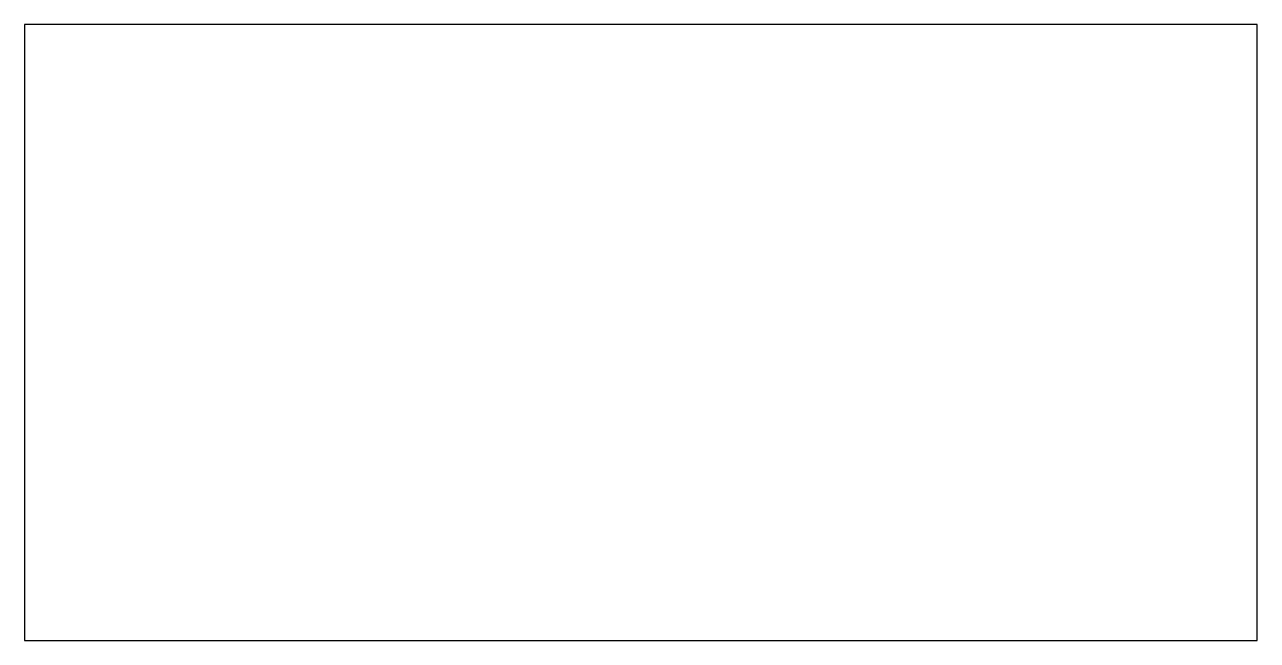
# Model space of a CAD drawing. Extents: x -19 to 297, y 0 to 420.
# Drawn here: x 79.706 to 82.206, y 217.627 to 218.877 of the extents above; entities that cross this region are included whole.
import ezdxf

# ---------------------------------------------------------------- set-up
doc = ezdxf.new("R2010")
doc.units = 0
doc.header["$MEASUREMENT"] = 0
doc.linetypes.add('K5LT_BASIC', pattern=[0])
doc.layers.add('Системный слой', color=7, linetype='Continuous')

# ---------------------------------------------------------------- blocks, each defined once
blk = doc.blocks.new('*U')
at = {"layer": 'Системный слой', "color": 5, "linetype": 'K5LT_BASIC'}
for p, q in [((82.2057, 218.8766), (79.7057, 218.8766)), ((79.7057, 218.8766), (79.7057, 217.6266)), ((82.2057, 217.6266), (82.2057, 218.8766)), ((79.7057, 217.6266), (82.2057, 217.6266))]:
    blk.add_line(p, q, dxfattribs=at)

msp = doc.modelspace()

# ---------------------------------------------------------------- block references
at = {"layer": 'Системный слой'}
msp.add_blockref('*U', (0, 0), dxfattribs=at)
msp.add_blockref('*U', (0, 0), dxfattribs=at)
msp.add_blockref('*U', (0, 0), dxfattribs=at)
msp.add_blockref('*U', (0, 0), dxfattribs=at)
msp.add_blockref('*U', (0, 0), dxfattribs=at)
msp.add_blockref('*U', (0, 0), dxfattribs=at)
msp.add_blockref('*U', (0, 0), dxfattribs=at)
msp.add_blockref('*U', (0, 0), dxfattribs=at)
msp.add_blockref('*U', (0, 0), dxfattribs=at)
msp.add_blockref('*U', (0, 0), dxfattribs=at)
msp.add_blockref('*U', (0, 0), dxfattribs=at)
msp.add_blockref('*U', (0, 0), dxfattribs=at)
msp.add_blockref('*U', (0, 0), dxfattribs=at)
msp.add_blockref('*U', (0, 0), dxfattribs=at)
msp.add_blockref('*U', (0, 0), dxfattribs=at)
msp.add_blockref('*U', (0, 0), dxfattribs=at)
msp.add_blockref('*U', (0, 0), dxfattribs=at)
msp.add_blockref('*U', (0, 0), dxfattribs=at)
msp.add_blockref('*U', (0, 0), dxfattribs=at)
msp.add_blockref('*U', (0, 0), dxfattribs=at)
msp.add_blockref('*U', (0, 0), dxfattribs=at)
msp.add_blockref('*U', (0, 0), dxfattribs=at)
msp.add_blockref('*U', (0, 0), dxfattribs=at)
msp.add_blockref('*U', (0, 0), dxfattribs=at)
msp.add_blockref('*U', (0, 0), dxfattribs=at)
msp.add_blockref('*U', (0, 0), dxfattribs=at)
msp.add_blockref('*U', (0, 0), dxfattribs=at)
msp.add_blockref('*U', (0, 0), dxfattribs=at)
msp.add_blockref('*U', (0, 0), dxfattribs=at)
msp.add_blockref('*U', (0, 0), dxfattribs=at)
msp.add_blockref('*U', (0, 0), dxfattribs=at)
msp.add_blockref('*U', (0, 0), dxfattribs=at)
msp.add_blockref('*U', (0, 0), dxfattribs=at)
msp.add_blockref('*U', (0, 0), dxfattribs=at)
msp.add_blockref('*U', (0, 0), dxfattribs=at)
msp.add_blockref('*U', (0, 0), dxfattribs=at)
msp.add_blockref('*U', (0, 0), dxfattribs=at)
msp.add_blockref('*U', (0, 0), dxfattribs=at)
msp.add_blockref('*U', (0, 0), dxfattribs=at)
msp.add_blockref('*U', (0, 0), dxfattribs=at)
msp.add_blockref('*U', (0, 0), dxfattribs=at)
msp.add_blockref('*U', (0, 0), dxfattribs=at)
msp.add_blockref('*U', (0, 0), dxfattribs=at)
msp.add_blockref('*U', (0, 0), dxfattribs=at)
msp.add_blockref('*U', (0, 0), dxfattribs=at)
msp.add_blockref('*U', (0, 0), dxfattribs=at)
msp.add_blockref('*U', (0, 0), dxfattribs=at)
msp.add_blockref('*U', (0, 0), dxfattribs=at)
msp.add_blockref('*U', (0, 0), dxfattribs=at)
msp.add_blockref('*U', (0, 0), dxfattribs=at)
msp.add_blockref('*U', (0, 0), dxfattribs=at)
msp.add_blockref('*U', (0, 0), dxfattribs=at)
msp.add_blockref('*U', (0, 0), dxfattribs=at)
msp.add_blockref('*U', (0, 0), dxfattribs=at)
msp.add_blockref('*U', (0, 0), dxfattribs=at)
msp.add_blockref('*U', (0, 0), dxfattribs=at)
msp.add_blockref('*U', (0, 0), dxfattribs=at)
msp.add_blockref('*U', (0, 0), dxfattribs=at)
msp.add_blockref('*U', (0, 0), dxfattribs=at)
msp.add_blockref('*U', (0, 0), dxfattribs=at)
msp.add_blockref('*U', (0, 0), dxfattribs=at)
msp.add_blockref('*U', (0, 0), dxfattribs=at)
msp.add_blockref('*U', (0, 0), dxfattribs=at)
msp.add_blockref('*U', (0, 0), dxfattribs=at)
msp.add_blockref('*U', (0, 0), dxfattribs=at)
msp.add_blockref('*U', (0, 0), dxfattribs=at)
msp.add_blockref('*U', (0, 0), dxfattribs=at)
msp.add_blockref('*U', (0, 0), dxfattribs=at)
msp.add_blockref('*U', (0, 0), dxfattribs=at)
msp.add_blockref('*U', (0, 0), dxfattribs=at)
msp.add_blockref('*U', (0, 0), dxfattribs=at)
msp.add_blockref('*U', (0, 0), dxfattribs=at)
msp.add_blockref('*U', (0, 0), dxfattribs=at)
msp.add_blockref('*U', (0, 0), dxfattribs=at)
msp.add_blockref('*U', (0, 0), dxfattribs=at)
msp.add_blockref('*U', (0, 0), dxfattribs=at)
msp.add_blockref('*U', (0, 0), dxfattribs=at)
msp.add_blockref('*U', (0, 0), dxfattribs=at)
msp.add_blockref('*U', (0, 0), dxfattribs=at)
msp.add_blockref('*U', (0, 0), dxfattribs=at)
msp.add_blockref('*U', (0, 0), dxfattribs=at)
msp.add_blockref('*U', (0, 0), dxfattribs=at)
msp.add_blockref('*U', (0, 0), dxfattribs=at)
msp.add_blockref('*U', (0, 0), dxfattribs=at)
msp.add_blockref('*U', (0, 0), dxfattribs=at)
msp.add_blockref('*U', (0, 0), dxfattribs=at)
msp.add_blockref('*U', (0, 0), dxfattribs=at)
msp.add_blockref('*U', (0, 0), dxfattribs=at)
msp.add_blockref('*U', (0, 0), dxfattribs=at)
msp.add_blockref('*U', (0, 0), dxfattribs=at)
msp.add_blockref('*U', (0, 0), dxfattribs=at)
msp.add_blockref('*U', (0, 0), dxfattribs=at)
msp.add_blockref('*U', (0, 0), dxfattribs=at)
msp.add_blockref('*U', (0, 0), dxfattribs=at)
msp.add_blockref('*U', (0, 0), dxfattribs=at)
msp.add_blockref('*U', (0, 0), dxfattribs=at)
msp.add_blockref('*U', (0, 0), dxfattribs=at)
msp.add_blockref('*U', (0, 0), dxfattribs=at)
msp.add_blockref('*U', (0, 0), dxfattribs=at)
msp.add_blockref('*U', (0, 0), dxfattribs=at)
msp.add_blockref('*U', (0, 0), dxfattribs=at)
msp.add_blockref('*U', (0, 0), dxfattribs=at)
msp.add_blockref('*U', (0, 0), dxfattribs=at)
msp.add_blockref('*U', (0, 0), dxfattribs=at)
msp.add_blockref('*U', (0, 0), dxfattribs=at)
msp.add_blockref('*U', (0, 0), dxfattribs=at)
msp.add_blockref('*U', (0, 0), dxfattribs=at)
msp.add_blockref('*U', (0, 0), dxfattribs=at)
msp.add_blockref('*U', (0, 0), dxfattribs=at)
msp.add_blockref('*U', (0, 0), dxfattribs=at)
msp.add_blockref('*U', (0, 0), dxfattribs=at)
msp.add_blockref('*U', (0, 0), dxfattribs=at)
msp.add_blockref('*U', (0, 0), dxfattribs=at)
msp.add_blockref('*U', (0, 0), dxfattribs=at)
msp.add_blockref('*U', (0, 0), dxfattribs=at)
msp.add_blockref('*U', (0, 0), dxfattribs=at)
msp.add_blockref('*U', (0, 0), dxfattribs=at)
msp.add_blockref('*U', (0, 0), dxfattribs=at)
msp.add_blockref('*U', (0, 0), dxfattribs=at)
msp.add_blockref('*U', (0, 0), dxfattribs=at)
msp.add_blockref('*U', (0, 0), dxfattribs=at)
msp.add_blockref('*U', (0, 0), dxfattribs=at)
msp.add_blockref('*U', (0, 0), dxfattribs=at)
msp.add_blockref('*U', (0, 0), dxfattribs=at)
msp.add_blockref('*U', (0, 0), dxfattribs=at)
msp.add_blockref('*U', (0, 0), dxfattribs=at)
msp.add_blockref('*U', (0, 0), dxfattribs=at)
msp.add_blockref('*U', (0, 0), dxfattribs=at)
msp.add_blockref('*U', (0, 0), dxfattribs=at)
msp.add_blockref('*U', (0, 0), dxfattribs=at)
msp.add_blockref('*U', (0, 0), dxfattribs=at)
msp.add_blockref('*U', (0, 0), dxfattribs=at)
msp.add_blockref('*U', (0, 0), dxfattribs=at)
msp.add_blockref('*U', (0, 0), dxfattribs=at)
msp.add_blockref('*U', (0, 0), dxfattribs=at)
msp.add_blockref('*U', (0, 0), dxfattribs=at)
msp.add_blockref('*U', (0, 0), dxfattribs=at)
msp.add_blockref('*U', (0, 0), dxfattribs=at)
msp.add_blockref('*U', (0, 0), dxfattribs=at)
msp.add_blockref('*U', (0, 0), dxfattribs=at)
msp.add_blockref('*U', (0, 0), dxfattribs=at)
msp.add_blockref('*U', (0, 0), dxfattribs=at)
msp.add_blockref('*U', (0, 0), dxfattribs=at)
msp.add_blockref('*U', (0, 0), dxfattribs=at)
msp.add_blockref('*U', (0, 0), dxfattribs=at)
msp.add_blockref('*U', (0, 0), dxfattribs=at)
msp.add_blockref('*U', (0, 0), dxfattribs=at)
msp.add_blockref('*U', (0, 0), dxfattribs=at)
msp.add_blockref('*U', (0, 0), dxfattribs=at)
msp.add_blockref('*U', (0, 0), dxfattribs=at)
msp.add_blockref('*U', (0, 0), dxfattribs=at)
msp.add_blockref('*U', (0, 0), dxfattribs=at)
msp.add_blockref('*U', (0, 0), dxfattribs=at)
msp.add_blockref('*U', (0, 0), dxfattribs=at)
msp.add_blockref('*U', (0, 0), dxfattribs=at)
msp.add_blockref('*U', (0, 0), dxfattribs=at)
msp.add_blockref('*U', (0, 0), dxfattribs=at)
msp.add_blockref('*U', (0, 0), dxfattribs=at)
msp.add_blockref('*U', (0, 0), dxfattribs=at)
msp.add_blockref('*U', (0, 0), dxfattribs=at)
msp.add_blockref('*U', (0, 0), dxfattribs=at)
msp.add_blockref('*U', (0, 0), dxfattribs=at)
msp.add_blockref('*U', (0, 0), dxfattribs=at)
msp.add_blockref('*U', (0, 0), dxfattribs=at)
msp.add_blockref('*U', (0, 0), dxfattribs=at)
msp.add_blockref('*U', (0, 0), dxfattribs=at)
msp.add_blockref('*U', (0, 0), dxfattribs=at)
msp.add_blockref('*U', (0, 0), dxfattribs=at)
msp.add_blockref('*U', (0, 0), dxfattribs=at)
msp.add_blockref('*U', (0, 0), dxfattribs=at)
msp.add_blockref('*U', (0, 0), dxfattribs=at)
msp.add_blockref('*U', (0, 0), dxfattribs=at)
msp.add_blockref('*U', (0, 0), dxfattribs=at)
msp.add_blockref('*U', (0, 0), dxfattribs=at)
msp.add_blockref('*U', (0, 0), dxfattribs=at)
msp.add_blockref('*U', (0, 0), dxfattribs=at)
msp.add_blockref('*U', (0, 0), dxfattribs=at)
msp.add_blockref('*U', (0, 0), dxfattribs=at)
msp.add_blockref('*U', (0, 0), dxfattribs=at)
msp.add_blockref('*U', (0, 0), dxfattribs=at)
msp.add_blockref('*U', (0, 0), dxfattribs=at)
msp.add_blockref('*U', (0, 0), dxfattribs=at)
msp.add_blockref('*U', (0, 0), dxfattribs=at)
msp.add_blockref('*U', (0, 0), dxfattribs=at)
msp.add_blockref('*U', (0, 0), dxfattribs=at)
msp.add_blockref('*U', (0, 0), dxfattribs=at)
msp.add_blockref('*U', (0, 0), dxfattribs=at)
msp.add_blockref('*U', (0, 0), dxfattribs=at)
msp.add_blockref('*U', (0, 0), dxfattribs=at)
msp.add_blockref('*U', (0, 0), dxfattribs=at)
msp.add_blockref('*U', (0, 0), dxfattribs=at)
msp.add_blockref('*U', (0, 0), dxfattribs=at)
msp.add_blockref('*U', (0, 0), dxfattribs=at)
msp.add_blockref('*U', (0, 0), dxfattribs=at)
msp.add_blockref('*U', (0, 0), dxfattribs=at)
msp.add_blockref('*U', (0, 0), dxfattribs=at)
msp.add_blockref('*U', (0, 0), dxfattribs=at)
msp.add_blockref('*U', (0, 0), dxfattribs=at)
msp.add_blockref('*U', (0, 0), dxfattribs=at)
msp.add_blockref('*U', (0, 0), dxfattribs=at)
msp.add_blockref('*U', (0, 0), dxfattribs=at)
msp.add_blockref('*U', (0, 0), dxfattribs=at)
msp.add_blockref('*U', (0, 0), dxfattribs=at)
msp.add_blockref('*U', (0, 0), dxfattribs=at)
msp.add_blockref('*U', (0, 0), dxfattribs=at)
msp.add_blockref('*U', (0, 0), dxfattribs=at)
msp.add_blockref('*U', (0, 0), dxfattribs=at)
msp.add_blockref('*U', (0, 0), dxfattribs=at)
msp.add_blockref('*U', (0, 0), dxfattribs=at)
msp.add_blockref('*U', (0, 0), dxfattribs=at)
msp.add_blockref('*U', (0, 0), dxfattribs=at)
msp.add_blockref('*U', (0, 0), dxfattribs=at)
msp.add_blockref('*U', (0, 0), dxfattribs=at)
msp.add_blockref('*U', (0, 0), dxfattribs=at)
msp.add_blockref('*U', (0, 0), dxfattribs=at)
msp.add_blockref('*U', (0, 0), dxfattribs=at)
msp.add_blockref('*U', (0, 0), dxfattribs=at)
msp.add_blockref('*U', (0, 0), dxfattribs=at)
msp.add_blockref('*U', (0, 0), dxfattribs=at)
msp.add_blockref('*U', (0, 0), dxfattribs=at)
msp.add_blockref('*U', (0, 0), dxfattribs=at)
msp.add_blockref('*U', (0, 0), dxfattribs=at)
msp.add_blockref('*U', (0, 0), dxfattribs=at)
msp.add_blockref('*U', (0, 0), dxfattribs=at)
msp.add_blockref('*U', (0, 0), dxfattribs=at)
msp.add_blockref('*U', (0, 0), dxfattribs=at)
msp.add_blockref('*U', (0, 0), dxfattribs=at)
msp.add_blockref('*U', (0, 0), dxfattribs=at)
msp.add_blockref('*U', (0, 0), dxfattribs=at)
msp.add_blockref('*U', (0, 0), dxfattribs=at)
msp.add_blockref('*U', (0, 0), dxfattribs=at)
msp.add_blockref('*U', (0, 0), dxfattribs=at)
msp.add_blockref('*U', (0, 0), dxfattribs=at)
msp.add_blockref('*U', (0, 0), dxfattribs=at)
msp.add_blockref('*U', (0, 0), dxfattribs=at)
msp.add_blockref('*U', (0, 0), dxfattribs=at)
msp.add_blockref('*U', (0, 0), dxfattribs=at)
msp.add_blockref('*U', (0, 0), dxfattribs=at)
msp.add_blockref('*U', (0, 0), dxfattribs=at)
msp.add_blockref('*U', (0, 0), dxfattribs=at)
msp.add_blockref('*U', (0, 0), dxfattribs=at)
msp.add_blockref('*U', (0, 0), dxfattribs=at)
msp.add_blockref('*U', (0, 0), dxfattribs=at)
msp.add_blockref('*U', (0, 0), dxfattribs=at)
msp.add_blockref('*U', (0, 0), dxfattribs=at)
msp.add_blockref('*U', (0, 0), dxfattribs=at)
msp.add_blockref('*U', (0, 0), dxfattribs=at)
msp.add_blockref('*U', (0, 0), dxfattribs=at)
msp.add_blockref('*U', (0, 0), dxfattribs=at)
msp.add_blockref('*U', (0, 0), dxfattribs=at)
msp.add_blockref('*U', (0, 0), dxfattribs=at)
msp.add_blockref('*U', (0, 0), dxfattribs=at)
msp.add_blockref('*U', (0, 0), dxfattribs=at)
msp.add_blockref('*U', (0, 0), dxfattribs=at)
msp.add_blockref('*U', (0, 0), dxfattribs=at)
msp.add_blockref('*U', (0, 0), dxfattribs=at)
msp.add_blockref('*U', (0, 0), dxfattribs=at)
msp.add_blockref('*U', (0, 0), dxfattribs=at)
msp.add_blockref('*U', (0, 0), dxfattribs=at)
msp.add_blockref('*U', (0, 0), dxfattribs=at)
msp.add_blockref('*U', (0, 0), dxfattribs=at)
msp.add_blockref('*U', (0, 0), dxfattribs=at)
msp.add_blockref('*U', (0, 0), dxfattribs=at)
msp.add_blockref('*U', (0, 0), dxfattribs=at)
msp.add_blockref('*U', (0, 0), dxfattribs=at)
msp.add_blockref('*U', (0, 0), dxfattribs=at)
msp.add_blockref('*U', (0, 0), dxfattribs=at)
msp.add_blockref('*U', (0, 0), dxfattribs=at)
msp.add_blockref('*U', (0, 0), dxfattribs=at)
msp.add_blockref('*U', (0, 0), dxfattribs=at)
msp.add_blockref('*U', (0, 0), dxfattribs=at)
msp.add_blockref('*U', (0, 0), dxfattribs=at)
msp.add_blockref('*U', (0, 0), dxfattribs=at)
msp.add_blockref('*U', (0, 0), dxfattribs=at)
msp.add_blockref('*U', (0, 0), dxfattribs=at)
msp.add_blockref('*U', (0, 0), dxfattribs=at)
msp.add_blockref('*U', (0, 0), dxfattribs=at)
msp.add_blockref('*U', (0, 0), dxfattribs=at)
msp.add_blockref('*U', (0, 0), dxfattribs=at)
msp.add_blockref('*U', (0, 0), dxfattribs=at)
msp.add_blockref('*U', (0, 0), dxfattribs=at)
msp.add_blockref('*U', (0, 0), dxfattribs=at)
msp.add_blockref('*U', (0, 0), dxfattribs=at)
msp.add_blockref('*U', (0, 0), dxfattribs=at)
msp.add_blockref('*U', (0, 0), dxfattribs=at)
msp.add_blockref('*U', (0, 0), dxfattribs=at)
msp.add_blockref('*U', (0, 0), dxfattribs=at)
msp.add_blockref('*U', (0, 0), dxfattribs=at)
msp.add_blockref('*U', (0, 0), dxfattribs=at)
msp.add_blockref('*U', (0, 0), dxfattribs=at)
msp.add_blockref('*U', (0, 0), dxfattribs=at)
msp.add_blockref('*U', (0, 0), dxfattribs=at)
msp.add_blockref('*U', (0, 0), dxfattribs=at)
msp.add_blockref('*U', (0, 0), dxfattribs=at)
msp.add_blockref('*U', (0, 0), dxfattribs=at)
msp.add_blockref('*U', (0, 0), dxfattribs=at)
msp.add_blockref('*U', (0, 0), dxfattribs=at)
msp.add_blockref('*U', (0, 0), dxfattribs=at)
msp.add_blockref('*U', (0, 0), dxfattribs=at)
msp.add_blockref('*U', (0, 0), dxfattribs=at)
msp.add_blockref('*U', (0, 0), dxfattribs=at)
msp.add_blockref('*U', (0, 0), dxfattribs=at)
msp.add_blockref('*U', (0, 0), dxfattribs=at)
msp.add_blockref('*U', (0, 0), dxfattribs=at)
msp.add_blockref('*U', (0, 0), dxfattribs=at)
msp.add_blockref('*U', (0, 0), dxfattribs=at)
msp.add_blockref('*U', (0, 0), dxfattribs=at)
msp.add_blockref('*U', (0, 0), dxfattribs=at)
msp.add_blockref('*U', (0, 0), dxfattribs=at)
msp.add_blockref('*U', (0, 0), dxfattribs=at)
msp.add_blockref('*U', (0, 0), dxfattribs=at)
msp.add_blockref('*U', (0, 0), dxfattribs=at)
msp.add_blockref('*U', (0, 0), dxfattribs=at)
msp.add_blockref('*U', (0, 0), dxfattribs=at)
msp.add_blockref('*U', (0, 0), dxfattribs=at)
msp.add_blockref('*U', (0, 0), dxfattribs=at)
msp.add_blockref('*U', (0, 0), dxfattribs=at)
msp.add_blockref('*U', (0, 0), dxfattribs=at)
msp.add_blockref('*U', (0, 0), dxfattribs=at)
msp.add_blockref('*U', (0, 0), dxfattribs=at)
msp.add_blockref('*U', (0, 0), dxfattribs=at)
msp.add_blockref('*U', (0, 0), dxfattribs=at)
msp.add_blockref('*U', (0, 0), dxfattribs=at)
msp.add_blockref('*U', (0, 0), dxfattribs=at)
msp.add_blockref('*U', (0, 0), dxfattribs=at)
msp.add_blockref('*U', (0, 0), dxfattribs=at)
msp.add_blockref('*U', (0, 0), dxfattribs=at)
msp.add_blockref('*U', (0, 0), dxfattribs=at)
msp.add_blockref('*U', (0, 0), dxfattribs=at)
msp.add_blockref('*U', (0, 0), dxfattribs=at)
msp.add_blockref('*U', (0, 0), dxfattribs=at)
msp.add_blockref('*U', (0, 0), dxfattribs=at)
msp.add_blockref('*U', (0, 0), dxfattribs=at)
msp.add_blockref('*U', (0, 0), dxfattribs=at)
msp.add_blockref('*U', (0, 0), dxfattribs=at)
msp.add_blockref('*U', (0, 0), dxfattribs=at)
msp.add_blockref('*U', (0, 0), dxfattribs=at)
msp.add_blockref('*U', (0, 0), dxfattribs=at)
msp.add_blockref('*U', (0, 0), dxfattribs=at)
msp.add_blockref('*U', (0, 0), dxfattribs=at)
msp.add_blockref('*U', (0, 0), dxfattribs=at)
msp.add_blockref('*U', (0, 0), dxfattribs=at)
msp.add_blockref('*U', (0, 0), dxfattribs=at)
msp.add_blockref('*U', (0, 0), dxfattribs=at)
msp.add_blockref('*U', (0, 0), dxfattribs=at)
msp.add_blockref('*U', (0, 0), dxfattribs=at)
msp.add_blockref('*U', (0, 0), dxfattribs=at)
msp.add_blockref('*U', (0, 0), dxfattribs=at)
msp.add_blockref('*U', (0, 0), dxfattribs=at)
msp.add_blockref('*U', (0, 0), dxfattribs=at)
msp.add_blockref('*U', (0, 0), dxfattribs=at)
msp.add_blockref('*U', (0, 0), dxfattribs=at)
msp.add_blockref('*U', (0, 0), dxfattribs=at)
msp.add_blockref('*U', (0, 0), dxfattribs=at)
msp.add_blockref('*U', (0, 0), dxfattribs=at)
msp.add_blockref('*U', (0, 0), dxfattribs=at)
msp.add_blockref('*U', (0, 0), dxfattribs=at)
msp.add_blockref('*U', (0, 0), dxfattribs=at)
msp.add_blockref('*U', (0, 0), dxfattribs=at)
msp.add_blockref('*U', (0, 0), dxfattribs=at)
msp.add_blockref('*U', (0, 0), dxfattribs=at)
msp.add_blockref('*U', (0, 0), dxfattribs=at)
msp.add_blockref('*U', (0, 0), dxfattribs=at)
msp.add_blockref('*U', (0, 0), dxfattribs=at)
msp.add_blockref('*U', (0, 0), dxfattribs=at)
msp.add_blockref('*U', (0, 0), dxfattribs=at)
msp.add_blockref('*U', (0, 0), dxfattribs=at)
msp.add_blockref('*U', (0, 0), dxfattribs=at)
msp.add_blockref('*U', (0, 0), dxfattribs=at)
msp.add_blockref('*U', (0, 0), dxfattribs=at)
msp.add_blockref('*U', (0, 0), dxfattribs=at)
msp.add_blockref('*U', (0, 0), dxfattribs=at)
msp.add_blockref('*U', (0, 0), dxfattribs=at)
msp.add_blockref('*U', (0, 0), dxfattribs=at)
msp.add_blockref('*U', (0, 0), dxfattribs=at)
msp.add_blockref('*U', (0, 0), dxfattribs=at)
msp.add_blockref('*U', (0, 0), dxfattribs=at)
msp.add_blockref('*U', (0, 0), dxfattribs=at)
msp.add_blockref('*U', (0, 0), dxfattribs=at)
msp.add_blockref('*U', (0, 0), dxfattribs=at)
msp.add_blockref('*U', (0, 0), dxfattribs=at)
msp.add_blockref('*U', (0, 0), dxfattribs=at)
msp.add_blockref('*U', (0, 0), dxfattribs=at)
msp.add_blockref('*U', (0, 0), dxfattribs=at)
msp.add_blockref('*U', (0, 0), dxfattribs=at)
msp.add_blockref('*U', (0, 0), dxfattribs=at)
msp.add_blockref('*U', (0, 0), dxfattribs=at)
msp.add_blockref('*U', (0, 0), dxfattribs=at)
msp.add_blockref('*U', (0, 0), dxfattribs=at)
msp.add_blockref('*U', (0, 0), dxfattribs=at)
msp.add_blockref('*U', (0, 0), dxfattribs=at)
msp.add_blockref('*U', (0, 0), dxfattribs=at)
msp.add_blockref('*U', (0, 0), dxfattribs=at)
msp.add_blockref('*U', (0, 0), dxfattribs=at)
msp.add_blockref('*U', (0, 0), dxfattribs=at)
msp.add_blockref('*U', (0, 0), dxfattribs=at)
msp.add_blockref('*U', (0, 0), dxfattribs=at)
msp.add_blockref('*U', (0, 0), dxfattribs=at)
msp.add_blockref('*U', (0, 0), dxfattribs=at)
msp.add_blockref('*U', (0, 0), dxfattribs=at)
msp.add_blockref('*U', (0, 0), dxfattribs=at)
msp.add_blockref('*U', (0, 0), dxfattribs=at)
msp.add_blockref('*U', (0, 0), dxfattribs=at)
msp.add_blockref('*U', (0, 0), dxfattribs=at)
msp.add_blockref('*U', (0, 0), dxfattribs=at)
msp.add_blockref('*U', (0, 0), dxfattribs=at)
msp.add_blockref('*U', (0, 0), dxfattribs=at)
msp.add_blockref('*U', (0, 0), dxfattribs=at)
msp.add_blockref('*U', (0, 0), dxfattribs=at)
msp.add_blockref('*U', (0, 0), dxfattribs=at)
msp.add_blockref('*U', (0, 0), dxfattribs=at)
msp.add_blockref('*U', (0, 0), dxfattribs=at)
msp.add_blockref('*U', (0, 0), dxfattribs=at)
msp.add_blockref('*U', (0, 0), dxfattribs=at)
msp.add_blockref('*U', (0, 0), dxfattribs=at)
msp.add_blockref('*U', (0, 0), dxfattribs=at)
msp.add_blockref('*U', (0, 0), dxfattribs=at)
msp.add_blockref('*U', (0, 0), dxfattribs=at)
msp.add_blockref('*U', (0, 0), dxfattribs=at)
msp.add_blockref('*U', (0, 0), dxfattribs=at)
msp.add_blockref('*U', (0, 0), dxfattribs=at)
msp.add_blockref('*U', (0, 0), dxfattribs=at)
msp.add_blockref('*U', (0, 0), dxfattribs=at)
msp.add_blockref('*U', (0, 0), dxfattribs=at)
msp.add_blockref('*U', (0, 0), dxfattribs=at)
msp.add_blockref('*U', (0, 0), dxfattribs=at)
msp.add_blockref('*U', (0, 0), dxfattribs=at)
msp.add_blockref('*U', (0, 0), dxfattribs=at)
msp.add_blockref('*U', (0, 0), dxfattribs=at)
msp.add_blockref('*U', (0, 0), dxfattribs=at)
msp.add_blockref('*U', (0, 0), dxfattribs=at)
msp.add_blockref('*U', (0, 0), dxfattribs=at)
msp.add_blockref('*U', (0, 0), dxfattribs=at)
msp.add_blockref('*U', (0, 0), dxfattribs=at)
msp.add_blockref('*U', (0, 0), dxfattribs=at)
msp.add_blockref('*U', (0, 0), dxfattribs=at)
msp.add_blockref('*U', (0, 0), dxfattribs=at)
msp.add_blockref('*U', (0, 0), dxfattribs=at)
msp.add_blockref('*U', (0, 0), dxfattribs=at)
msp.add_blockref('*U', (0, 0), dxfattribs=at)
msp.add_blockref('*U', (0, 0), dxfattribs=at)
msp.add_blockref('*U', (0, 0), dxfattribs=at)
msp.add_blockref('*U', (0, 0), dxfattribs=at)
msp.add_blockref('*U', (0, 0), dxfattribs=at)
msp.add_blockref('*U', (0, 0), dxfattribs=at)
msp.add_blockref('*U', (0, 0), dxfattribs=at)
msp.add_blockref('*U', (0, 0), dxfattribs=at)
msp.add_blockref('*U', (0, 0), dxfattribs=at)
msp.add_blockref('*U', (0, 0), dxfattribs=at)
msp.add_blockref('*U', (0, 0), dxfattribs=at)

doc.saveas('drawing.dxf')
